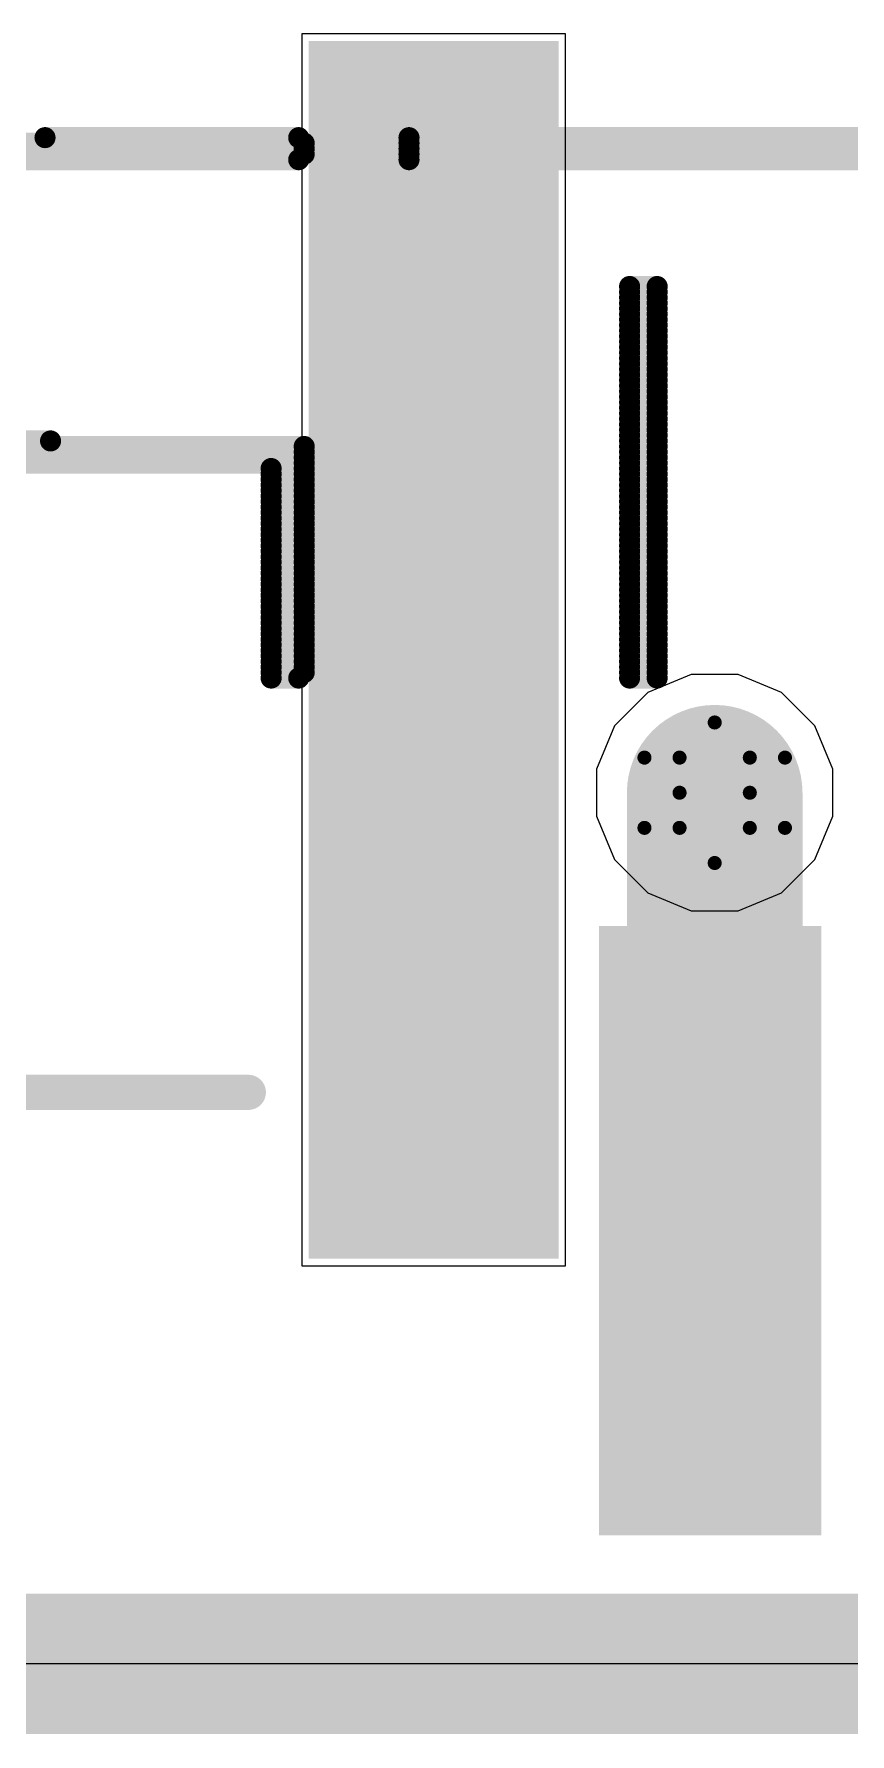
# Model space of a CAD drawing. Header units: inches. Extents: x -4 to 389, y 0 to 108.
# Drawn here: x 34.87 to 37.82, y -0.25 to 5.89 of the extents above; entities that cross this region are included whole.
import ezdxf

# ---------------------------------------------------------------- set-up
doc = ezdxf.new("R2010")
doc.units = ezdxf.units.IN
for name, color, linetype in [('Board Outline', 76, 'Continuous'), ('Bottom Layer', 5, 'Continuous'), ('Bottom Overlay', 54, 'Continuous'), ('Drill Drawing', 1, 'Continuous'), ('Signal_1', 16, 'Continuous'), ('Signal_2', 76, 'Continuous'), ('Top Layer', 1, 'Continuous'), ('Top Overlay', 2, 'Continuous'), ('Top Paste', 8, 'Continuous'), ('Top Solder', 216, 'Continuous'), ('Via Holes', 16, 'Continuous')]:
    doc.layers.add(name, color=color, linetype=linetype)

msp = doc.modelspace()

# ---------------------------------------------------------------- hatches: boundary and pattern name
at = {"layer": 'Bottom Layer'}
h = msp.add_hatch(color=5, dxfattribs=at)
edge = h.paths.add_edge_path()
edge.add_arc((37.3355, 3.1496), 0.3, 0, 360)
at = {"layer": 'Signal_1'}
h = msp.add_hatch(color=16, dxfattribs=at)
edge = h.paths.add_edge_path()
edge.add_arc((37.3355, 3.1496), 0.3, 0, 360)
at = {"layer": 'Signal_2'}
h = msp.add_hatch(color=76, dxfattribs=at)
edge = h.paths.add_edge_path()
edge.add_arc((37.3355, 3.1496), 0.3, 0, 360)
at = {"layer": 'Top Layer'}
for points in [[(36.6692, 1.5662), (35.9692, 1.5662), (35.9692, 5.7662), (36.6692, 5.7662)], [(37.6192, 0.5662), (37.0192, 0.5662), (37.0192, 2.5662), (37.6192, 2.5662)]]:
    msp.add_hatch(color=1, dxfattribs=at).paths.add_polyline_path(points)
h = msp.add_hatch(color=1, dxfattribs=at)
edge = h.paths.add_edge_path()
edge.add_arc((37.3355, 3.1496), 0.3, 0, 360)
at = {"layer": 'Top Paste'}
for points in [[(36.6692, 1.5662), (35.9692, 1.5662), (35.9692, 5.7662), (36.6692, 5.7662)], [(37.6192, 0.5662), (37.0192, 0.5662), (37.0192, 2.5662), (37.6192, 2.5662)]]:
    msp.add_hatch(color=8, dxfattribs=at).paths.add_polyline_path(points)
at = {"layer": 'Top Solder'}
for points in [[(36.7708, 1.4646), (35.8676, 1.4646), (35.8676, 5.8678), (36.7708, 5.8678)], [(37.7208, 0.4646), (36.9176, 0.4646), (36.9176, 2.6678), (37.7208, 2.6678)]]:
    msp.add_hatch(color=216, dxfattribs=at).paths.add_polyline_path(points)
at = {"layer": 'Via Holes'}
h = msp.add_hatch(color=7, dxfattribs=at)
edge = h.paths.add_edge_path()
edge.add_arc((37.3355, 3.1496), 0.15, 0, 360)

# ---------------------------------------------------------------- linework, layer by layer
at = {"layer": 'Board Outline'}
msp.add_lwpolyline([(0, 0, 0.508, 0.508, 0), (45.0088, 0, 0.508, 0.508, 0)], format="xyseb", dxfattribs=at)
at = {"layer": 'Bottom Layer'}
msp.add_line((45.0088, 0), (0, 0), dxfattribs=at)
at = {"layer": 'Bottom Overlay'}
for points in [[(34.7546, 5.4985, 0.0762, 0.0762, 0), (35.8513, 5.4985, 0.0762, 0.0762, 0)], [(34.9141, 5.5184, 0.0762, 0.0762, 0), (35.8313, 5.5184, 0.0762, 0.0762, 0)], [(36.2301, 5.5184, 0.0762, 0.0762, 0), (37.925, 5.5184, 0.0762, 0.0762, 0)], [(36.2301, 5.4985, 0.0762, 0.0762, 0), (37.925, 5.4985, 0.0762, 0.0762, 0)], [(34.595, 5.4387, 0.0762, 0.0762, 0), (35.8313, 5.4387, 0.0762, 0.0762, 0)], [(34.6349, 5.4586, 0.0762, 0.0762, 0), (35.8513, 5.4586, 0.0762, 0.0762, 0)], [(34.6947, 5.4786, 0.0762, 0.0762, 0), (35.8513, 5.4786, 0.0762, 0.0762, 0)], [(36.2301, 5.4786, 0.0762, 0.0762, 0), (37.925, 5.4786, 0.0762, 0.0762, 0)], [(36.2301, 5.4586, 0.0762, 0.0762, 0), (37.925, 5.4586, 0.0762, 0.0762, 0)], [(36.2301, 5.4387, 0.0762, 0.0762, 0), (37.925, 5.4387, 0.0762, 0.0762, 0)], [(37.0277, 4.9801, 0.0762, 0.0762, 0), (37.1274, 4.9801, 0.0762, 0.0762, 0)], [(37.0277, 4.9601, 0.0762, 0.0762, 0), (37.1274, 4.9601, 0.0762, 0.0762, 0)], [(37.0277, 4.9402, 0.0762, 0.0762, 0), (37.1274, 4.9402, 0.0762, 0.0762, 0)], [(37.0277, 4.9202, 0.0762, 0.0762, 0), (37.1274, 4.9202, 0.0762, 0.0762, 0)], [(37.0277, 4.9003, 0.0762, 0.0762, 0), (37.1274, 4.9003, 0.0762, 0.0762, 0)], [(37.0277, 4.8804, 0.0762, 0.0762, 0), (37.1274, 4.8804, 0.0762, 0.0762, 0)], [(37.0277, 4.8604, 0.0762, 0.0762, 0), (37.1274, 4.8604, 0.0762, 0.0762, 0)], [(37.0277, 4.8405, 0.0762, 0.0762, 0), (37.1274, 4.8405, 0.0762, 0.0762, 0)], [(37.0277, 4.8205, 0.0762, 0.0762, 0), (37.1274, 4.8205, 0.0762, 0.0762, 0)], [(37.0277, 4.8006, 0.0762, 0.0762, 0), (37.1274, 4.8006, 0.0762, 0.0762, 0)], [(37.0277, 4.7807, 0.0762, 0.0762, 0), (37.1274, 4.7807, 0.0762, 0.0762, 0)], [(37.0277, 4.7607, 0.0762, 0.0762, 0), (37.1274, 4.7607, 0.0762, 0.0762, 0)], [(37.0277, 4.7408, 0.0762, 0.0762, 0), (37.1274, 4.7408, 0.0762, 0.0762, 0)], [(37.0277, 4.7208, 0.0762, 0.0762, 0), (37.1274, 4.7208, 0.0762, 0.0762, 0)], [(37.0277, 4.7009, 0.0762, 0.0762, 0), (37.1274, 4.7009, 0.0762, 0.0762, 0)], [(37.0277, 4.681, 0.0762, 0.0762, 0), (37.1274, 4.681, 0.0762, 0.0762, 0)], [(37.0277, 4.661, 0.0762, 0.0762, 0), (37.1274, 4.661, 0.0762, 0.0762, 0)], [(37.0277, 4.6411, 0.0762, 0.0762, 0), (37.1274, 4.6411, 0.0762, 0.0762, 0)], [(37.0277, 4.6211, 0.0762, 0.0762, 0), (37.1274, 4.6211, 0.0762, 0.0762, 0)], [(37.0277, 4.6012, 0.0762, 0.0762, 0), (37.1274, 4.6012, 0.0762, 0.0762, 0)], [(37.0277, 4.5813, 0.0762, 0.0762, 0), (37.1274, 4.5813, 0.0762, 0.0762, 0)], [(37.0277, 4.5613, 0.0762, 0.0762, 0), (37.1274, 4.5613, 0.0762, 0.0762, 0)], [(37.0277, 4.5414, 0.0762, 0.0762, 0), (37.1274, 4.5414, 0.0762, 0.0762, 0)], [(37.0277, 4.5214, 0.0762, 0.0762, 0), (37.1274, 4.5214, 0.0762, 0.0762, 0)], [(37.0277, 4.5015, 0.0762, 0.0762, 0), (37.1274, 4.5015, 0.0762, 0.0762, 0)], [(37.0277, 4.4816, 0.0762, 0.0762, 0), (37.1274, 4.4816, 0.0762, 0.0762, 0)], [(37.0277, 4.4616, 0.0762, 0.0762, 0), (37.1274, 4.4616, 0.0762, 0.0762, 0)], [(34.5751, 4.4217, 0.0762, 0.0762, 0), (34.934, 4.4217, 0.0762, 0.0762, 0)], [(34.615, 4.4018, 0.0762, 0.0762, 0), (35.8513, 4.4018, 0.0762, 0.0762, 0)], [(37.0277, 4.4417, 0.0762, 0.0762, 0), (37.1274, 4.4417, 0.0762, 0.0762, 0)], [(37.0277, 4.4217, 0.0762, 0.0762, 0), (37.1274, 4.4217, 0.0762, 0.0762, 0)], [(37.0277, 4.4018, 0.0762, 0.0762, 0), (37.1274, 4.4018, 0.0762, 0.0762, 0)], [(34.6748, 4.3819, 0.0762, 0.0762, 0), (35.8513, 4.3819, 0.0762, 0.0762, 0)], [(34.7147, 4.3619, 0.0762, 0.0762, 0), (35.8513, 4.3619, 0.0762, 0.0762, 0)], [(34.7147, 4.342, 0.0762, 0.0762, 0), (35.8513, 4.342, 0.0762, 0.0762, 0)], [(37.0277, 4.3819, 0.0762, 0.0762, 0), (37.1274, 4.3819, 0.0762, 0.0762, 0)], [(37.0277, 4.3619, 0.0762, 0.0762, 0), (37.1274, 4.3619, 0.0762, 0.0762, 0)], [(37.0277, 4.342, 0.0762, 0.0762, 0), (37.1274, 4.342, 0.0762, 0.0762, 0)], [(35.7316, 4.322, 0.0762, 0.0762, 0), (35.8513, 4.322, 0.0762, 0.0762, 0)], [(35.7316, 4.3021, 0.0762, 0.0762, 0), (35.8513, 4.3021, 0.0762, 0.0762, 0)], [(35.7316, 4.2822, 0.0762, 0.0762, 0), (35.8513, 4.2822, 0.0762, 0.0762, 0)], [(37.0277, 4.322, 0.0762, 0.0762, 0), (37.1274, 4.322, 0.0762, 0.0762, 0)], [(37.0277, 4.3021, 0.0762, 0.0762, 0), (37.1274, 4.3021, 0.0762, 0.0762, 0)], [(37.0277, 4.2822, 0.0762, 0.0762, 0), (37.1274, 4.2822, 0.0762, 0.0762, 0)], [(35.7316, 4.2622, 0.0762, 0.0762, 0), (35.8513, 4.2622, 0.0762, 0.0762, 0)], [(35.7316, 4.2423, 0.0762, 0.0762, 0), (35.8513, 4.2423, 0.0762, 0.0762, 0)], [(35.7316, 4.2223, 0.0762, 0.0762, 0), (35.8513, 4.2223, 0.0762, 0.0762, 0)], [(37.0277, 4.2622, 0.0762, 0.0762, 0), (37.1274, 4.2622, 0.0762, 0.0762, 0)], [(37.0277, 4.2423, 0.0762, 0.0762, 0), (37.1274, 4.2423, 0.0762, 0.0762, 0)], [(37.0277, 4.2223, 0.0762, 0.0762, 0), (37.1274, 4.2223, 0.0762, 0.0762, 0)], [(35.7316, 4.2024, 0.0762, 0.0762, 0), (35.8513, 4.2024, 0.0762, 0.0762, 0)], [(35.7316, 4.1825, 0.0762, 0.0762, 0), (35.8513, 4.1825, 0.0762, 0.0762, 0)], [(35.7316, 4.1625, 0.0762, 0.0762, 0), (35.8513, 4.1625, 0.0762, 0.0762, 0)], [(35.7316, 4.1426, 0.0762, 0.0762, 0), (35.8513, 4.1426, 0.0762, 0.0762, 0)], [(37.0277, 4.2024, 0.0762, 0.0762, 0), (37.1274, 4.2024, 0.0762, 0.0762, 0)], [(37.0277, 4.1825, 0.0762, 0.0762, 0), (37.1274, 4.1825, 0.0762, 0.0762, 0)], [(37.0277, 4.1625, 0.0762, 0.0762, 0), (37.1274, 4.1625, 0.0762, 0.0762, 0)], [(37.0277, 4.1426, 0.0762, 0.0762, 0), (37.1274, 4.1426, 0.0762, 0.0762, 0)], [(35.7316, 4.1226, 0.0762, 0.0762, 0), (35.8513, 4.1226, 0.0762, 0.0762, 0)], [(35.7316, 4.1027, 0.0762, 0.0762, 0), (35.8513, 4.1027, 0.0762, 0.0762, 0)], [(35.7316, 4.0828, 0.0762, 0.0762, 0), (35.8513, 4.0828, 0.0762, 0.0762, 0)], [(37.0277, 4.1226, 0.0762, 0.0762, 0), (37.1274, 4.1226, 0.0762, 0.0762, 0)], [(37.0277, 4.1027, 0.0762, 0.0762, 0), (37.1274, 4.1027, 0.0762, 0.0762, 0)], [(37.0277, 4.0828, 0.0762, 0.0762, 0), (37.1274, 4.0828, 0.0762, 0.0762, 0)], [(35.7316, 4.0628, 0.0762, 0.0762, 0), (35.8513, 4.0628, 0.0762, 0.0762, 0)], [(35.7316, 4.0429, 0.0762, 0.0762, 0), (35.8513, 4.0429, 0.0762, 0.0762, 0)], [(35.7316, 4.0229, 0.0762, 0.0762, 0), (35.8513, 4.0229, 0.0762, 0.0762, 0)], [(37.0277, 4.0628, 0.0762, 0.0762, 0), (37.1274, 4.0628, 0.0762, 0.0762, 0)], [(37.0277, 4.0429, 0.0762, 0.0762, 0), (37.1274, 4.0429, 0.0762, 0.0762, 0)], [(37.0277, 4.0229, 0.0762, 0.0762, 0), (37.1274, 4.0229, 0.0762, 0.0762, 0)], [(35.7316, 4.003, 0.0762, 0.0762, 0), (35.8513, 4.003, 0.0762, 0.0762, 0)], [(35.7316, 3.9831, 0.0762, 0.0762, 0), (35.8513, 3.9831, 0.0762, 0.0762, 0)], [(35.7316, 3.9631, 0.0762, 0.0762, 0), (35.8513, 3.9631, 0.0762, 0.0762, 0)], [(37.0277, 4.003, 0.0762, 0.0762, 0), (37.1274, 4.003, 0.0762, 0.0762, 0)], [(37.0277, 3.9831, 0.0762, 0.0762, 0), (37.1274, 3.9831, 0.0762, 0.0762, 0)], [(37.0277, 3.9631, 0.0762, 0.0762, 0), (37.1274, 3.9631, 0.0762, 0.0762, 0)], [(35.7316, 3.9432, 0.0762, 0.0762, 0), (35.8513, 3.9432, 0.0762, 0.0762, 0)], [(35.7316, 3.9232, 0.0762, 0.0762, 0), (35.8513, 3.9232, 0.0762, 0.0762, 0)], [(35.7316, 3.9033, 0.0762, 0.0762, 0), (35.8513, 3.9033, 0.0762, 0.0762, 0)], [(37.0277, 3.9432, 0.0762, 0.0762, 0), (37.1274, 3.9432, 0.0762, 0.0762, 0)], [(37.0277, 3.9232, 0.0762, 0.0762, 0), (37.1274, 3.9232, 0.0762, 0.0762, 0)], [(37.0277, 3.9033, 0.0762, 0.0762, 0), (37.1274, 3.9033, 0.0762, 0.0762, 0)], [(35.7316, 3.8834, 0.0762, 0.0762, 0), (35.8513, 3.8834, 0.0762, 0.0762, 0)], [(35.7316, 3.8634, 0.0762, 0.0762, 0), (35.8513, 3.8634, 0.0762, 0.0762, 0)], [(35.7316, 3.8435, 0.0762, 0.0762, 0), (35.8513, 3.8435, 0.0762, 0.0762, 0)], [(37.0277, 3.8834, 0.0762, 0.0762, 0), (37.1274, 3.8834, 0.0762, 0.0762, 0)], [(37.0277, 3.8634, 0.0762, 0.0762, 0), (37.1274, 3.8634, 0.0762, 0.0762, 0)], [(37.0277, 3.8435, 0.0762, 0.0762, 0), (37.1274, 3.8435, 0.0762, 0.0762, 0)], [(35.7316, 3.8235, 0.0762, 0.0762, 0), (35.8513, 3.8235, 0.0762, 0.0762, 0)], [(35.7316, 3.8036, 0.0762, 0.0762, 0), (35.8513, 3.8036, 0.0762, 0.0762, 0)], [(35.7316, 3.7837, 0.0762, 0.0762, 0), (35.8513, 3.7837, 0.0762, 0.0762, 0)], [(37.0277, 3.8235, 0.0762, 0.0762, 0), (37.1274, 3.8235, 0.0762, 0.0762, 0)], [(37.0277, 3.8036, 0.0762, 0.0762, 0), (37.1274, 3.8036, 0.0762, 0.0762, 0)], [(37.0277, 3.7837, 0.0762, 0.0762, 0), (37.1274, 3.7837, 0.0762, 0.0762, 0)], [(35.7316, 3.7637, 0.0762, 0.0762, 0), (35.8513, 3.7637, 0.0762, 0.0762, 0)], [(35.7316, 3.7438, 0.0762, 0.0762, 0), (35.8513, 3.7438, 0.0762, 0.0762, 0)], [(35.7316, 3.7238, 0.0762, 0.0762, 0), (35.8513, 3.7238, 0.0762, 0.0762, 0)], [(37.0277, 3.7637, 0.0762, 0.0762, 0), (37.1274, 3.7637, 0.0762, 0.0762, 0)], [(37.0277, 3.7438, 0.0762, 0.0762, 0), (37.1274, 3.7438, 0.0762, 0.0762, 0)], [(37.0277, 3.7238, 0.0762, 0.0762, 0), (37.1274, 3.7238, 0.0762, 0.0762, 0)], [(35.7316, 3.7039, 0.0762, 0.0762, 0), (35.8513, 3.7039, 0.0762, 0.0762, 0)], [(35.7316, 3.684, 0.0762, 0.0762, 0), (35.8513, 3.684, 0.0762, 0.0762, 0)], [(35.7316, 3.664, 0.0762, 0.0762, 0), (35.8513, 3.664, 0.0762, 0.0762, 0)], [(37.0277, 3.7039, 0.0762, 0.0762, 0), (37.1274, 3.7039, 0.0762, 0.0762, 0)], [(37.0277, 3.684, 0.0762, 0.0762, 0), (37.1274, 3.684, 0.0762, 0.0762, 0)], [(37.0277, 3.664, 0.0762, 0.0762, 0), (37.1274, 3.664, 0.0762, 0.0762, 0)], [(35.7316, 3.6441, 0.0762, 0.0762, 0), (35.8513, 3.6441, 0.0762, 0.0762, 0)], [(35.7316, 3.6241, 0.0762, 0.0762, 0), (35.8513, 3.6241, 0.0762, 0.0762, 0)], [(35.7316, 3.6042, 0.0762, 0.0762, 0), (35.8513, 3.6042, 0.0762, 0.0762, 0)], [(37.0277, 3.6441, 0.0762, 0.0762, 0), (37.1274, 3.6441, 0.0762, 0.0762, 0)], [(37.0277, 3.6241, 0.0762, 0.0762, 0), (37.1274, 3.6241, 0.0762, 0.0762, 0)], [(37.0277, 3.6042, 0.0762, 0.0762, 0), (37.1274, 3.6042, 0.0762, 0.0762, 0)], [(35.7316, 3.5843, 0.0762, 0.0762, 0), (35.8513, 3.5843, 0.0762, 0.0762, 0)], [(35.7316, 3.5643, 0.0762, 0.0762, 0), (35.8313, 3.5643, 0.0762, 0.0762, 0)], [(37.0277, 3.5843, 0.0762, 0.0762, 0), (37.1274, 3.5843, 0.0762, 0.0762, 0)], [(37.0277, 3.5643, 0.0762, 0.0762, 0), (37.1274, 3.5643, 0.0762, 0.0762, 0)]]:
    msp.add_lwpolyline(points, format="xyseb", dxfattribs=at)
for points in [[(34.895, 5.5184, 0.0381, 0.0381, 1), (34.9331, 5.5184, 0.0381, 0.0381, 1)], [(35.8123, 5.5184, 0.0381, 0.0381, 1), (35.8504, 5.5184, 0.0381, 0.0381, 1)], [(35.8322, 5.4985, 0.0381, 0.0381, 1), (35.8703, 5.4985, 0.0381, 0.0381, 1)], [(36.2111, 5.5184, 0.0381, 0.0381, 1), (36.2492, 5.5184, 0.0381, 0.0381, 1)], [(36.2111, 5.4985, 0.0381, 0.0381, 1), (36.2492, 5.4985, 0.0381, 0.0381, 1)], [(35.8123, 5.4387, 0.0381, 0.0381, 1), (35.8504, 5.4387, 0.0381, 0.0381, 1)], [(35.8322, 5.4786, 0.0381, 0.0381, 1), (35.8703, 5.4786, 0.0381, 0.0381, 1)], [(35.8322, 5.4586, 0.0381, 0.0381, 1), (35.8703, 5.4586, 0.0381, 0.0381, 1)], [(36.2111, 5.4786, 0.0381, 0.0381, 1), (36.2492, 5.4786, 0.0381, 0.0381, 1)], [(36.2111, 5.4586, 0.0381, 0.0381, 1), (36.2492, 5.4586, 0.0381, 0.0381, 1)], [(36.2111, 5.4387, 0.0381, 0.0381, 1), (36.2492, 5.4387, 0.0381, 0.0381, 1)], [(37.0087, 4.9801, 0.0381, 0.0381, 1), (37.0468, 4.9801, 0.0381, 0.0381, 1)], [(37.0087, 4.9601, 0.0381, 0.0381, 1), (37.0468, 4.9601, 0.0381, 0.0381, 1)], [(37.1084, 4.9801, 0.0381, 0.0381, 1), (37.1465, 4.9801, 0.0381, 0.0381, 1)], [(37.1084, 4.9601, 0.0381, 0.0381, 1), (37.1465, 4.9601, 0.0381, 0.0381, 1)], [(37.0087, 4.9402, 0.0381, 0.0381, 1), (37.0468, 4.9402, 0.0381, 0.0381, 1)], [(37.0087, 4.9202, 0.0381, 0.0381, 1), (37.0468, 4.9202, 0.0381, 0.0381, 1)], [(37.0087, 4.9003, 0.0381, 0.0381, 1), (37.0468, 4.9003, 0.0381, 0.0381, 1)], [(37.0087, 4.8804, 0.0381, 0.0381, 1), (37.0468, 4.8804, 0.0381, 0.0381, 1)], [(37.1084, 4.9402, 0.0381, 0.0381, 1), (37.1465, 4.9402, 0.0381, 0.0381, 1)], [(37.1084, 4.9202, 0.0381, 0.0381, 1), (37.1465, 4.9202, 0.0381, 0.0381, 1)], [(37.1084, 4.9003, 0.0381, 0.0381, 1), (37.1465, 4.9003, 0.0381, 0.0381, 1)], [(37.1084, 4.8804, 0.0381, 0.0381, 1), (37.1465, 4.8804, 0.0381, 0.0381, 1)], [(37.0087, 4.8604, 0.0381, 0.0381, 1), (37.0468, 4.8604, 0.0381, 0.0381, 1)], [(37.0087, 4.8405, 0.0381, 0.0381, 1), (37.0468, 4.8405, 0.0381, 0.0381, 1)], [(37.0087, 4.8205, 0.0381, 0.0381, 1), (37.0468, 4.8205, 0.0381, 0.0381, 1)], [(37.1084, 4.8604, 0.0381, 0.0381, 1), (37.1465, 4.8604, 0.0381, 0.0381, 1)], [(37.1084, 4.8405, 0.0381, 0.0381, 1), (37.1465, 4.8405, 0.0381, 0.0381, 1)], [(37.1084, 4.8205, 0.0381, 0.0381, 1), (37.1465, 4.8205, 0.0381, 0.0381, 1)], [(37.0087, 4.8006, 0.0381, 0.0381, 1), (37.0468, 4.8006, 0.0381, 0.0381, 1)], [(37.0087, 4.7807, 0.0381, 0.0381, 1), (37.0468, 4.7807, 0.0381, 0.0381, 1)], [(37.0087, 4.7607, 0.0381, 0.0381, 1), (37.0468, 4.7607, 0.0381, 0.0381, 1)], [(37.1084, 4.8006, 0.0381, 0.0381, 1), (37.1465, 4.8006, 0.0381, 0.0381, 1)], [(37.1084, 4.7807, 0.0381, 0.0381, 1), (37.1465, 4.7807, 0.0381, 0.0381, 1)], [(37.1084, 4.7607, 0.0381, 0.0381, 1), (37.1465, 4.7607, 0.0381, 0.0381, 1)], [(37.0087, 4.7408, 0.0381, 0.0381, 1), (37.0468, 4.7408, 0.0381, 0.0381, 1)], [(37.0087, 4.7208, 0.0381, 0.0381, 1), (37.0468, 4.7208, 0.0381, 0.0381, 1)], [(37.0087, 4.7009, 0.0381, 0.0381, 1), (37.0468, 4.7009, 0.0381, 0.0381, 1)], [(37.1084, 4.7408, 0.0381, 0.0381, 1), (37.1465, 4.7408, 0.0381, 0.0381, 1)], [(37.1084, 4.7208, 0.0381, 0.0381, 1), (37.1465, 4.7208, 0.0381, 0.0381, 1)], [(37.1084, 4.7009, 0.0381, 0.0381, 1), (37.1465, 4.7009, 0.0381, 0.0381, 1)], [(37.0087, 4.681, 0.0381, 0.0381, 1), (37.0468, 4.681, 0.0381, 0.0381, 1)], [(37.0087, 4.661, 0.0381, 0.0381, 1), (37.0468, 4.661, 0.0381, 0.0381, 1)], [(37.0087, 4.6411, 0.0381, 0.0381, 1), (37.0468, 4.6411, 0.0381, 0.0381, 1)], [(37.1084, 4.681, 0.0381, 0.0381, 1), (37.1465, 4.681, 0.0381, 0.0381, 1)], [(37.1084, 4.661, 0.0381, 0.0381, 1), (37.1465, 4.661, 0.0381, 0.0381, 1)], [(37.1084, 4.6411, 0.0381, 0.0381, 1), (37.1465, 4.6411, 0.0381, 0.0381, 1)], [(37.0087, 4.6211, 0.0381, 0.0381, 1), (37.0468, 4.6211, 0.0381, 0.0381, 1)], [(37.0087, 4.6012, 0.0381, 0.0381, 1), (37.0468, 4.6012, 0.0381, 0.0381, 1)], [(37.0087, 4.5813, 0.0381, 0.0381, 1), (37.0468, 4.5813, 0.0381, 0.0381, 1)], [(37.1084, 4.6211, 0.0381, 0.0381, 1), (37.1465, 4.6211, 0.0381, 0.0381, 1)], [(37.1084, 4.6012, 0.0381, 0.0381, 1), (37.1465, 4.6012, 0.0381, 0.0381, 1)], [(37.1084, 4.5813, 0.0381, 0.0381, 1), (37.1465, 4.5813, 0.0381, 0.0381, 1)], [(37.0087, 4.5613, 0.0381, 0.0381, 1), (37.0468, 4.5613, 0.0381, 0.0381, 1)], [(37.0087, 4.5414, 0.0381, 0.0381, 1), (37.0468, 4.5414, 0.0381, 0.0381, 1)], [(37.0087, 4.5214, 0.0381, 0.0381, 1), (37.0468, 4.5214, 0.0381, 0.0381, 1)], [(37.1084, 4.5613, 0.0381, 0.0381, 1), (37.1465, 4.5613, 0.0381, 0.0381, 1)], [(37.1084, 4.5414, 0.0381, 0.0381, 1), (37.1465, 4.5414, 0.0381, 0.0381, 1)], [(37.1084, 4.5214, 0.0381, 0.0381, 1), (37.1465, 4.5214, 0.0381, 0.0381, 1)], [(37.0087, 4.5015, 0.0381, 0.0381, 1), (37.0468, 4.5015, 0.0381, 0.0381, 1)], [(37.0087, 4.4816, 0.0381, 0.0381, 1), (37.0468, 4.4816, 0.0381, 0.0381, 1)], [(37.0087, 4.4616, 0.0381, 0.0381, 1), (37.0468, 4.4616, 0.0381, 0.0381, 1)], [(37.1084, 4.5015, 0.0381, 0.0381, 1), (37.1465, 4.5015, 0.0381, 0.0381, 1)], [(37.1084, 4.4816, 0.0381, 0.0381, 1), (37.1465, 4.4816, 0.0381, 0.0381, 1)], [(37.1084, 4.4616, 0.0381, 0.0381, 1), (37.1465, 4.4616, 0.0381, 0.0381, 1)], [(34.915, 4.4217, 0.0381, 0.0381, 1), (34.9531, 4.4217, 0.0381, 0.0381, 1)], [(35.8322, 4.4018, 0.0381, 0.0381, 1), (35.8703, 4.4018, 0.0381, 0.0381, 1)], [(37.0087, 4.4417, 0.0381, 0.0381, 1), (37.0468, 4.4417, 0.0381, 0.0381, 1)], [(37.0087, 4.4217, 0.0381, 0.0381, 1), (37.0468, 4.4217, 0.0381, 0.0381, 1)], [(37.0087, 4.4018, 0.0381, 0.0381, 1), (37.0468, 4.4018, 0.0381, 0.0381, 1)], [(37.1084, 4.4417, 0.0381, 0.0381, 1), (37.1465, 4.4417, 0.0381, 0.0381, 1)], [(37.1084, 4.4217, 0.0381, 0.0381, 1), (37.1465, 4.4217, 0.0381, 0.0381, 1)], [(37.1084, 4.4018, 0.0381, 0.0381, 1), (37.1465, 4.4018, 0.0381, 0.0381, 1)], [(35.8322, 4.3819, 0.0381, 0.0381, 1), (35.8703, 4.3819, 0.0381, 0.0381, 1)], [(35.8322, 4.3619, 0.0381, 0.0381, 1), (35.8703, 4.3619, 0.0381, 0.0381, 1)], [(35.8322, 4.342, 0.0381, 0.0381, 1), (35.8703, 4.342, 0.0381, 0.0381, 1)], [(37.0087, 4.3819, 0.0381, 0.0381, 1), (37.0468, 4.3819, 0.0381, 0.0381, 1)], [(37.0087, 4.3619, 0.0381, 0.0381, 1), (37.0468, 4.3619, 0.0381, 0.0381, 1)], [(37.0087, 4.342, 0.0381, 0.0381, 1), (37.0468, 4.342, 0.0381, 0.0381, 1)], [(37.1084, 4.3819, 0.0381, 0.0381, 1), (37.1465, 4.3819, 0.0381, 0.0381, 1)], [(37.1084, 4.3619, 0.0381, 0.0381, 1), (37.1465, 4.3619, 0.0381, 0.0381, 1)], [(37.1084, 4.342, 0.0381, 0.0381, 1), (37.1465, 4.342, 0.0381, 0.0381, 1)], [(35.7126, 4.322, 0.0381, 0.0381, 1), (35.7507, 4.322, 0.0381, 0.0381, 1)], [(35.7126, 4.3021, 0.0381, 0.0381, 1), (35.7507, 4.3021, 0.0381, 0.0381, 1)], [(35.7126, 4.2822, 0.0381, 0.0381, 1), (35.7507, 4.2822, 0.0381, 0.0381, 1)], [(35.8322, 4.322, 0.0381, 0.0381, 1), (35.8703, 4.322, 0.0381, 0.0381, 1)], [(35.8322, 4.3021, 0.0381, 0.0381, 1), (35.8703, 4.3021, 0.0381, 0.0381, 1)], [(35.8322, 4.2822, 0.0381, 0.0381, 1), (35.8703, 4.2822, 0.0381, 0.0381, 1)], [(37.0087, 4.322, 0.0381, 0.0381, 1), (37.0468, 4.322, 0.0381, 0.0381, 1)], [(37.0087, 4.3021, 0.0381, 0.0381, 1), (37.0468, 4.3021, 0.0381, 0.0381, 1)], [(37.0087, 4.2822, 0.0381, 0.0381, 1), (37.0468, 4.2822, 0.0381, 0.0381, 1)], [(37.1084, 4.322, 0.0381, 0.0381, 1), (37.1465, 4.322, 0.0381, 0.0381, 1)], [(37.1084, 4.3021, 0.0381, 0.0381, 1), (37.1465, 4.3021, 0.0381, 0.0381, 1)], [(37.1084, 4.2822, 0.0381, 0.0381, 1), (37.1465, 4.2822, 0.0381, 0.0381, 1)], [(35.7126, 4.2622, 0.0381, 0.0381, 1), (35.7507, 4.2622, 0.0381, 0.0381, 1)], [(35.7126, 4.2423, 0.0381, 0.0381, 1), (35.7507, 4.2423, 0.0381, 0.0381, 1)], [(35.7126, 4.2223, 0.0381, 0.0381, 1), (35.7507, 4.2223, 0.0381, 0.0381, 1)], [(35.8322, 4.2622, 0.0381, 0.0381, 1), (35.8703, 4.2622, 0.0381, 0.0381, 1)], [(35.8322, 4.2423, 0.0381, 0.0381, 1), (35.8703, 4.2423, 0.0381, 0.0381, 1)], [(35.8322, 4.2223, 0.0381, 0.0381, 1), (35.8703, 4.2223, 0.0381, 0.0381, 1)], [(37.0087, 4.2622, 0.0381, 0.0381, 1), (37.0468, 4.2622, 0.0381, 0.0381, 1)], [(37.0087, 4.2423, 0.0381, 0.0381, 1), (37.0468, 4.2423, 0.0381, 0.0381, 1)], [(37.0087, 4.2223, 0.0381, 0.0381, 1), (37.0468, 4.2223, 0.0381, 0.0381, 1)], [(37.1084, 4.2622, 0.0381, 0.0381, 1), (37.1465, 4.2622, 0.0381, 0.0381, 1)], [(37.1084, 4.2423, 0.0381, 0.0381, 1), (37.1465, 4.2423, 0.0381, 0.0381, 1)], [(37.1084, 4.2223, 0.0381, 0.0381, 1), (37.1465, 4.2223, 0.0381, 0.0381, 1)], [(35.7126, 4.2024, 0.0381, 0.0381, 1), (35.7507, 4.2024, 0.0381, 0.0381, 1)], [(35.7126, 4.1825, 0.0381, 0.0381, 1), (35.7507, 4.1825, 0.0381, 0.0381, 1)], [(35.7126, 4.1625, 0.0381, 0.0381, 1), (35.7507, 4.1625, 0.0381, 0.0381, 1)], [(35.7126, 4.1426, 0.0381, 0.0381, 1), (35.7507, 4.1426, 0.0381, 0.0381, 1)], [(35.8322, 4.2024, 0.0381, 0.0381, 1), (35.8703, 4.2024, 0.0381, 0.0381, 1)], [(35.8322, 4.1825, 0.0381, 0.0381, 1), (35.8703, 4.1825, 0.0381, 0.0381, 1)], [(35.8322, 4.1625, 0.0381, 0.0381, 1), (35.8703, 4.1625, 0.0381, 0.0381, 1)], [(35.8322, 4.1426, 0.0381, 0.0381, 1), (35.8703, 4.1426, 0.0381, 0.0381, 1)], [(37.0087, 4.2024, 0.0381, 0.0381, 1), (37.0468, 4.2024, 0.0381, 0.0381, 1)], [(37.0087, 4.1825, 0.0381, 0.0381, 1), (37.0468, 4.1825, 0.0381, 0.0381, 1)], [(37.0087, 4.1625, 0.0381, 0.0381, 1), (37.0468, 4.1625, 0.0381, 0.0381, 1)], [(37.0087, 4.1426, 0.0381, 0.0381, 1), (37.0468, 4.1426, 0.0381, 0.0381, 1)], [(37.1084, 4.2024, 0.0381, 0.0381, 1), (37.1465, 4.2024, 0.0381, 0.0381, 1)], [(37.1084, 4.1825, 0.0381, 0.0381, 1), (37.1465, 4.1825, 0.0381, 0.0381, 1)], [(37.1084, 4.1625, 0.0381, 0.0381, 1), (37.1465, 4.1625, 0.0381, 0.0381, 1)], [(37.1084, 4.1426, 0.0381, 0.0381, 1), (37.1465, 4.1426, 0.0381, 0.0381, 1)], [(35.7126, 4.1226, 0.0381, 0.0381, 1), (35.7507, 4.1226, 0.0381, 0.0381, 1)], [(35.7126, 4.1027, 0.0381, 0.0381, 1), (35.7507, 4.1027, 0.0381, 0.0381, 1)], [(35.7126, 4.0828, 0.0381, 0.0381, 1), (35.7507, 4.0828, 0.0381, 0.0381, 1)], [(35.8322, 4.1226, 0.0381, 0.0381, 1), (35.8703, 4.1226, 0.0381, 0.0381, 1)], [(35.8322, 4.1027, 0.0381, 0.0381, 1), (35.8703, 4.1027, 0.0381, 0.0381, 1)], [(35.8322, 4.0828, 0.0381, 0.0381, 1), (35.8703, 4.0828, 0.0381, 0.0381, 1)], [(37.0087, 4.1226, 0.0381, 0.0381, 1), (37.0468, 4.1226, 0.0381, 0.0381, 1)], [(37.0087, 4.1027, 0.0381, 0.0381, 1), (37.0468, 4.1027, 0.0381, 0.0381, 1)], [(37.0087, 4.0828, 0.0381, 0.0381, 1), (37.0468, 4.0828, 0.0381, 0.0381, 1)], [(37.1084, 4.1226, 0.0381, 0.0381, 1), (37.1465, 4.1226, 0.0381, 0.0381, 1)], [(37.1084, 4.1027, 0.0381, 0.0381, 1), (37.1465, 4.1027, 0.0381, 0.0381, 1)], [(37.1084, 4.0828, 0.0381, 0.0381, 1), (37.1465, 4.0828, 0.0381, 0.0381, 1)], [(35.7126, 4.0628, 0.0381, 0.0381, 1), (35.7507, 4.0628, 0.0381, 0.0381, 1)], [(35.7126, 4.0429, 0.0381, 0.0381, 1), (35.7507, 4.0429, 0.0381, 0.0381, 1)], [(35.7126, 4.0229, 0.0381, 0.0381, 1), (35.7507, 4.0229, 0.0381, 0.0381, 1)], [(35.8322, 4.0628, 0.0381, 0.0381, 1), (35.8703, 4.0628, 0.0381, 0.0381, 1)], [(35.8322, 4.0429, 0.0381, 0.0381, 1), (35.8703, 4.0429, 0.0381, 0.0381, 1)], [(35.8322, 4.0229, 0.0381, 0.0381, 1), (35.8703, 4.0229, 0.0381, 0.0381, 1)], [(37.0087, 4.0628, 0.0381, 0.0381, 1), (37.0468, 4.0628, 0.0381, 0.0381, 1)], [(37.0087, 4.0429, 0.0381, 0.0381, 1), (37.0468, 4.0429, 0.0381, 0.0381, 1)], [(37.0087, 4.0229, 0.0381, 0.0381, 1), (37.0468, 4.0229, 0.0381, 0.0381, 1)], [(37.1084, 4.0628, 0.0381, 0.0381, 1), (37.1465, 4.0628, 0.0381, 0.0381, 1)], [(37.1084, 4.0429, 0.0381, 0.0381, 1), (37.1465, 4.0429, 0.0381, 0.0381, 1)], [(37.1084, 4.0229, 0.0381, 0.0381, 1), (37.1465, 4.0229, 0.0381, 0.0381, 1)], [(35.7126, 4.003, 0.0381, 0.0381, 1), (35.7507, 4.003, 0.0381, 0.0381, 1)], [(35.7126, 3.9831, 0.0381, 0.0381, 1), (35.7507, 3.9831, 0.0381, 0.0381, 1)], [(35.7126, 3.9631, 0.0381, 0.0381, 1), (35.7507, 3.9631, 0.0381, 0.0381, 1)], [(35.8322, 4.003, 0.0381, 0.0381, 1), (35.8703, 4.003, 0.0381, 0.0381, 1)], [(35.8322, 3.9831, 0.0381, 0.0381, 1), (35.8703, 3.9831, 0.0381, 0.0381, 1)], [(35.8322, 3.9631, 0.0381, 0.0381, 1), (35.8703, 3.9631, 0.0381, 0.0381, 1)], [(37.0087, 4.003, 0.0381, 0.0381, 1), (37.0468, 4.003, 0.0381, 0.0381, 1)], [(37.0087, 3.9831, 0.0381, 0.0381, 1), (37.0468, 3.9831, 0.0381, 0.0381, 1)], [(37.0087, 3.9631, 0.0381, 0.0381, 1), (37.0468, 3.9631, 0.0381, 0.0381, 1)], [(37.1084, 4.003, 0.0381, 0.0381, 1), (37.1465, 4.003, 0.0381, 0.0381, 1)], [(37.1084, 3.9831, 0.0381, 0.0381, 1), (37.1465, 3.9831, 0.0381, 0.0381, 1)], [(37.1084, 3.9631, 0.0381, 0.0381, 1), (37.1465, 3.9631, 0.0381, 0.0381, 1)], [(35.7126, 3.9432, 0.0381, 0.0381, 1), (35.7507, 3.9432, 0.0381, 0.0381, 1)], [(35.7126, 3.9232, 0.0381, 0.0381, 1), (35.7507, 3.9232, 0.0381, 0.0381, 1)], [(35.7126, 3.9033, 0.0381, 0.0381, 1), (35.7507, 3.9033, 0.0381, 0.0381, 1)], [(35.8322, 3.9432, 0.0381, 0.0381, 1), (35.8703, 3.9432, 0.0381, 0.0381, 1)], [(35.8322, 3.9232, 0.0381, 0.0381, 1), (35.8703, 3.9232, 0.0381, 0.0381, 1)], [(35.8322, 3.9033, 0.0381, 0.0381, 1), (35.8703, 3.9033, 0.0381, 0.0381, 1)], [(37.0087, 3.9432, 0.0381, 0.0381, 1), (37.0468, 3.9432, 0.0381, 0.0381, 1)], [(37.0087, 3.9232, 0.0381, 0.0381, 1), (37.0468, 3.9232, 0.0381, 0.0381, 1)], [(37.0087, 3.9033, 0.0381, 0.0381, 1), (37.0468, 3.9033, 0.0381, 0.0381, 1)], [(37.1084, 3.9432, 0.0381, 0.0381, 1), (37.1465, 3.9432, 0.0381, 0.0381, 1)], [(37.1084, 3.9232, 0.0381, 0.0381, 1), (37.1465, 3.9232, 0.0381, 0.0381, 1)], [(37.1084, 3.9033, 0.0381, 0.0381, 1), (37.1465, 3.9033, 0.0381, 0.0381, 1)], [(35.7126, 3.8834, 0.0381, 0.0381, 1), (35.7507, 3.8834, 0.0381, 0.0381, 1)], [(35.7126, 3.8634, 0.0381, 0.0381, 1), (35.7507, 3.8634, 0.0381, 0.0381, 1)], [(35.7126, 3.8435, 0.0381, 0.0381, 1), (35.7507, 3.8435, 0.0381, 0.0381, 1)], [(35.8322, 3.8834, 0.0381, 0.0381, 1), (35.8703, 3.8834, 0.0381, 0.0381, 1)], [(35.8322, 3.8634, 0.0381, 0.0381, 1), (35.8703, 3.8634, 0.0381, 0.0381, 1)], [(35.8322, 3.8435, 0.0381, 0.0381, 1), (35.8703, 3.8435, 0.0381, 0.0381, 1)], [(37.0087, 3.8834, 0.0381, 0.0381, 1), (37.0468, 3.8834, 0.0381, 0.0381, 1)], [(37.0087, 3.8634, 0.0381, 0.0381, 1), (37.0468, 3.8634, 0.0381, 0.0381, 1)], [(37.0087, 3.8435, 0.0381, 0.0381, 1), (37.0468, 3.8435, 0.0381, 0.0381, 1)], [(37.1084, 3.8834, 0.0381, 0.0381, 1), (37.1465, 3.8834, 0.0381, 0.0381, 1)], [(37.1084, 3.8634, 0.0381, 0.0381, 1), (37.1465, 3.8634, 0.0381, 0.0381, 1)], [(37.1084, 3.8435, 0.0381, 0.0381, 1), (37.1465, 3.8435, 0.0381, 0.0381, 1)], [(35.7126, 3.8235, 0.0381, 0.0381, 1), (35.7507, 3.8235, 0.0381, 0.0381, 1)], [(35.7126, 3.8036, 0.0381, 0.0381, 1), (35.7507, 3.8036, 0.0381, 0.0381, 1)], [(35.7126, 3.7837, 0.0381, 0.0381, 1), (35.7507, 3.7837, 0.0381, 0.0381, 1)], [(35.8322, 3.8235, 0.0381, 0.0381, 1), (35.8703, 3.8235, 0.0381, 0.0381, 1)], [(35.8322, 3.8036, 0.0381, 0.0381, 1), (35.8703, 3.8036, 0.0381, 0.0381, 1)], [(35.8322, 3.7837, 0.0381, 0.0381, 1), (35.8703, 3.7837, 0.0381, 0.0381, 1)], [(37.0087, 3.8235, 0.0381, 0.0381, 1), (37.0468, 3.8235, 0.0381, 0.0381, 1)], [(37.0087, 3.8036, 0.0381, 0.0381, 1), (37.0468, 3.8036, 0.0381, 0.0381, 1)], [(37.0087, 3.7837, 0.0381, 0.0381, 1), (37.0468, 3.7837, 0.0381, 0.0381, 1)], [(37.1084, 3.8235, 0.0381, 0.0381, 1), (37.1465, 3.8235, 0.0381, 0.0381, 1)], [(37.1084, 3.8036, 0.0381, 0.0381, 1), (37.1465, 3.8036, 0.0381, 0.0381, 1)], [(37.1084, 3.7837, 0.0381, 0.0381, 1), (37.1465, 3.7837, 0.0381, 0.0381, 1)], [(35.7126, 3.7637, 0.0381, 0.0381, 1), (35.7507, 3.7637, 0.0381, 0.0381, 1)], [(35.7126, 3.7438, 0.0381, 0.0381, 1), (35.7507, 3.7438, 0.0381, 0.0381, 1)], [(35.7126, 3.7238, 0.0381, 0.0381, 1), (35.7507, 3.7238, 0.0381, 0.0381, 1)], [(35.8322, 3.7637, 0.0381, 0.0381, 1), (35.8703, 3.7637, 0.0381, 0.0381, 1)], [(35.8322, 3.7438, 0.0381, 0.0381, 1), (35.8703, 3.7438, 0.0381, 0.0381, 1)], [(35.8322, 3.7238, 0.0381, 0.0381, 1), (35.8703, 3.7238, 0.0381, 0.0381, 1)], [(37.0087, 3.7637, 0.0381, 0.0381, 1), (37.0468, 3.7637, 0.0381, 0.0381, 1)], [(37.0087, 3.7438, 0.0381, 0.0381, 1), (37.0468, 3.7438, 0.0381, 0.0381, 1)], [(37.0087, 3.7238, 0.0381, 0.0381, 1), (37.0468, 3.7238, 0.0381, 0.0381, 1)], [(37.1084, 3.7637, 0.0381, 0.0381, 1), (37.1465, 3.7637, 0.0381, 0.0381, 1)], [(37.1084, 3.7438, 0.0381, 0.0381, 1), (37.1465, 3.7438, 0.0381, 0.0381, 1)], [(37.1084, 3.7238, 0.0381, 0.0381, 1), (37.1465, 3.7238, 0.0381, 0.0381, 1)], [(35.7126, 3.7039, 0.0381, 0.0381, 1), (35.7507, 3.7039, 0.0381, 0.0381, 1)], [(35.7126, 3.684, 0.0381, 0.0381, 1), (35.7507, 3.684, 0.0381, 0.0381, 1)], [(35.7126, 3.664, 0.0381, 0.0381, 1), (35.7507, 3.664, 0.0381, 0.0381, 1)], [(35.8322, 3.7039, 0.0381, 0.0381, 1), (35.8703, 3.7039, 0.0381, 0.0381, 1)], [(35.8322, 3.684, 0.0381, 0.0381, 1), (35.8703, 3.684, 0.0381, 0.0381, 1)], [(35.8322, 3.664, 0.0381, 0.0381, 1), (35.8703, 3.664, 0.0381, 0.0381, 1)], [(37.0087, 3.7039, 0.0381, 0.0381, 1), (37.0468, 3.7039, 0.0381, 0.0381, 1)], [(37.0087, 3.684, 0.0381, 0.0381, 1), (37.0468, 3.684, 0.0381, 0.0381, 1)], [(37.0087, 3.664, 0.0381, 0.0381, 1), (37.0468, 3.664, 0.0381, 0.0381, 1)], [(37.1084, 3.7039, 0.0381, 0.0381, 1), (37.1465, 3.7039, 0.0381, 0.0381, 1)], [(37.1084, 3.684, 0.0381, 0.0381, 1), (37.1465, 3.684, 0.0381, 0.0381, 1)], [(37.1084, 3.664, 0.0381, 0.0381, 1), (37.1465, 3.664, 0.0381, 0.0381, 1)], [(35.7126, 3.6441, 0.0381, 0.0381, 1), (35.7507, 3.6441, 0.0381, 0.0381, 1)], [(35.7126, 3.6241, 0.0381, 0.0381, 1), (35.7507, 3.6241, 0.0381, 0.0381, 1)], [(35.7126, 3.6042, 0.0381, 0.0381, 1), (35.7507, 3.6042, 0.0381, 0.0381, 1)], [(35.8322, 3.6441, 0.0381, 0.0381, 1), (35.8703, 3.6441, 0.0381, 0.0381, 1)], [(35.8322, 3.6241, 0.0381, 0.0381, 1), (35.8703, 3.6241, 0.0381, 0.0381, 1)], [(35.8322, 3.6042, 0.0381, 0.0381, 1), (35.8703, 3.6042, 0.0381, 0.0381, 1)], [(37.0087, 3.6441, 0.0381, 0.0381, 1), (37.0468, 3.6441, 0.0381, 0.0381, 1)], [(37.0087, 3.6241, 0.0381, 0.0381, 1), (37.0468, 3.6241, 0.0381, 0.0381, 1)], [(37.0087, 3.6042, 0.0381, 0.0381, 1), (37.0468, 3.6042, 0.0381, 0.0381, 1)], [(37.1084, 3.6441, 0.0381, 0.0381, 1), (37.1465, 3.6441, 0.0381, 0.0381, 1)], [(37.1084, 3.6241, 0.0381, 0.0381, 1), (37.1465, 3.6241, 0.0381, 0.0381, 1)], [(37.1084, 3.6042, 0.0381, 0.0381, 1), (37.1465, 3.6042, 0.0381, 0.0381, 1)], [(35.7126, 3.5843, 0.0381, 0.0381, 1), (35.7507, 3.5843, 0.0381, 0.0381, 1)], [(35.7126, 3.5643, 0.0381, 0.0381, 1), (35.7507, 3.5643, 0.0381, 0.0381, 1)], [(35.8123, 3.5643, 0.0381, 0.0381, 1), (35.8504, 3.5643, 0.0381, 0.0381, 1)], [(35.8322, 3.5843, 0.0381, 0.0381, 1), (35.8703, 3.5843, 0.0381, 0.0381, 1)], [(37.0087, 3.5843, 0.0381, 0.0381, 1), (37.0468, 3.5843, 0.0381, 0.0381, 1)], [(37.0087, 3.5643, 0.0381, 0.0381, 1), (37.0468, 3.5643, 0.0381, 0.0381, 1)], [(37.1084, 3.5843, 0.0381, 0.0381, 1), (37.1465, 3.5843, 0.0381, 0.0381, 1)], [(37.1084, 3.5643, 0.0381, 0.0381, 1), (37.1465, 3.5643, 0.0381, 0.0381, 1)]]:
    msp.add_lwpolyline(points, format="xyseb", close=True, dxfattribs=at)
at = {"layer": 'Drill Drawing'}
for points in [[(37.2085, 3.2766, 0.0508, 0.0508, 0), (37.3355, 3.4036, 0.0508, 0.0508, 0)], [(37.3355, 3.4036, 0.0508, 0.0508, 0), (37.4625, 3.2766, 0.0508, 0.0508, 0)], [(37.0815, 3.2766, 0.0508, 0.0508, 0), (37.2085, 3.1496, 0.0508, 0.0508, 0)], [(37.0815, 3.2766, 0.0508, 0.0508, 0), (37.2085, 3.2766, 0.0508, 0.0508, 0)], [(37.4625, 3.2766, 0.0508, 0.0508, 0), (37.5895, 3.2766, 0.0508, 0.0508, 0)], [(37.4625, 3.1496, 0.0508, 0.0508, 0), (37.5895, 3.2766, 0.0508, 0.0508, 0)], [(37.0815, 3.0226, 0.0508, 0.0508, 0), (37.2085, 3.1496, 0.0508, 0.0508, 0)], [(37.4625, 3.1496, 0.0508, 0.0508, 0), (37.5895, 3.0226, 0.0508, 0.0508, 0)], [(37.0815, 3.0226, 0.0508, 0.0508, 0), (37.2085, 3.0226, 0.0508, 0.0508, 0)], [(37.2085, 3.0226, 0.0508, 0.0508, 0), (37.3355, 2.8956, 0.0508, 0.0508, 0)], [(37.3355, 2.8956, 0.0508, 0.0508, 0), (37.4625, 3.0226, 0.0508, 0.0508, 0)], [(37.4625, 3.0226, 0.0508, 0.0508, 0), (37.5895, 3.0226, 0.0508, 0.0508, 0)]]:
    msp.add_lwpolyline(points, format="xyseb", dxfattribs=at)
for points in [[(37.3228, 3.4036, 0.0254, 0.0254, 1), (37.3482, 3.4036, 0.0254, 0.0254, 1)], [(37.3228, 3.4036, 0.0254, 0.0254, 1), (37.3482, 3.4036, 0.0254, 0.0254, 1)], [(37.0688, 3.2766, 0.0254, 0.0254, 1), (37.0942, 3.2766, 0.0254, 0.0254, 1)], [(37.0688, 3.2766, 0.0254, 0.0254, 1), (37.0942, 3.2766, 0.0254, 0.0254, 1)], [(37.1958, 3.2766, 0.0254, 0.0254, 1), (37.2212, 3.2766, 0.0254, 0.0254, 1)], [(37.1958, 3.2766, 0.0254, 0.0254, 1), (37.2212, 3.2766, 0.0254, 0.0254, 1)], [(37.4498, 3.2766, 0.0254, 0.0254, 1), (37.4752, 3.2766, 0.0254, 0.0254, 1)], [(37.4498, 3.2766, 0.0254, 0.0254, 1), (37.4752, 3.2766, 0.0254, 0.0254, 1)], [(37.5768, 3.2766, 0.0254, 0.0254, 1), (37.6022, 3.2766, 0.0254, 0.0254, 1)], [(37.5768, 3.2766, 0.0254, 0.0254, 1), (37.6022, 3.2766, 0.0254, 0.0254, 1)], [(37.1958, 3.1496, 0.0254, 0.0254, 1), (37.2212, 3.1496, 0.0254, 0.0254, 1)], [(37.1958, 3.1496, 0.0254, 0.0254, 1), (37.2212, 3.1496, 0.0254, 0.0254, 1)], [(37.4498, 3.1496, 0.0254, 0.0254, 1), (37.4752, 3.1496, 0.0254, 0.0254, 1)], [(37.4498, 3.1496, 0.0254, 0.0254, 1), (37.4752, 3.1496, 0.0254, 0.0254, 1)], [(37.0688, 3.0226, 0.0254, 0.0254, 1), (37.0942, 3.0226, 0.0254, 0.0254, 1)], [(37.0688, 3.0226, 0.0254, 0.0254, 1), (37.0942, 3.0226, 0.0254, 0.0254, 1)], [(37.1958, 3.0226, 0.0254, 0.0254, 1), (37.2212, 3.0226, 0.0254, 0.0254, 1)], [(37.1958, 3.0226, 0.0254, 0.0254, 1), (37.2212, 3.0226, 0.0254, 0.0254, 1)], [(37.4498, 3.0226, 0.0254, 0.0254, 1), (37.4752, 3.0226, 0.0254, 0.0254, 1)], [(37.4498, 3.0226, 0.0254, 0.0254, 1), (37.4752, 3.0226, 0.0254, 0.0254, 1)], [(37.5768, 3.0226, 0.0254, 0.0254, 1), (37.6022, 3.0226, 0.0254, 0.0254, 1)], [(37.5768, 3.0226, 0.0254, 0.0254, 1), (37.6022, 3.0226, 0.0254, 0.0254, 1)], [(37.3228, 2.8956, 0.0254, 0.0254, 1), (37.3482, 2.8956, 0.0254, 0.0254, 1)], [(37.3228, 2.8956, 0.0254, 0.0254, 1), (37.3482, 2.8956, 0.0254, 0.0254, 1)]]:
    msp.add_lwpolyline(points, format="xyseb", close=True, dxfattribs=at)
at = {"layer": 'Signal_1'}
for p, q in [((37.2505, 3.5766), (37.0936, 3.5116)), ((37.4204, 3.5766), (37.2505, 3.5766)), ((37.5773, 3.5116), (37.4204, 3.5766)), ((37.0936, 3.5116), (36.9735, 3.3915)), ((37.6975, 3.3915), (37.5773, 3.5116)), ((36.9735, 3.3915), (36.9085, 3.2345)), ((37.7625, 3.2345), (37.6975, 3.3915)), ((36.9085, 3.2345), (36.9085, 3.0647)), ((37.7625, 3.0647), (37.7625, 3.2345)), ((36.9085, 3.0647), (36.9735, 2.9077)), ((37.6975, 2.9077), (37.7625, 3.0647)), ((36.9735, 2.9077), (37.0936, 2.7876)), ((37.5773, 2.7876), (37.6975, 2.9077)), ((37.0936, 2.7876), (37.2505, 2.7226)), ((37.4204, 2.7226), (37.5773, 2.7876)), ((37.2505, 2.7226), (37.4204, 2.7226)), ((45.0088, 0), (0, 0))]:
    msp.add_line(p, q, dxfattribs=at)
at = {"layer": 'Signal_2'}
for p, q in [((37.2505, 3.5766), (37.0936, 3.5116)), ((37.4204, 3.5766), (37.2505, 3.5766)), ((37.5773, 3.5116), (37.4204, 3.5766)), ((37.0936, 3.5116), (36.9735, 3.3915)), ((37.6975, 3.3915), (37.5773, 3.5116)), ((36.9735, 3.3915), (36.9085, 3.2345)), ((37.7625, 3.2345), (37.6975, 3.3915)), ((36.9085, 3.2345), (36.9085, 3.0647)), ((37.7625, 3.0647), (37.7625, 3.2345)), ((36.9085, 3.0647), (36.9735, 2.9077)), ((37.6975, 2.9077), (37.7625, 3.0647)), ((36.9735, 2.9077), (37.0936, 2.7876)), ((37.5773, 2.7876), (37.6975, 2.9077)), ((37.0936, 2.7876), (37.2505, 2.7226)), ((37.4204, 2.7226), (37.5773, 2.7876)), ((37.2505, 2.7226), (37.4204, 2.7226)), ((45.0088, 0), (0, 0))]:
    msp.add_line(p, q, dxfattribs=at)
at = {"layer": 'Top Layer'}
for p, q in [((36.7962, 5.8932), (35.8422, 5.8932)), ((35.8422, 5.8932), (35.8422, 1.4392)), ((36.7962, 1.4392), (36.7962, 5.8932)), ((35.8422, 1.4392), (36.7962, 1.4392)), ((45.0088, 0), (0, 0))]:
    msp.add_line(p, q, dxfattribs=at)
msp.add_lwpolyline([(37.3355, 1.5487, 0.635, 0.635, 0), (37.3355, 3.1496, 0.635, 0.635, 0)], format="xyseb", dxfattribs=at)
for points in [[(37.1767, 3.1496, 0.3175, 0.3175, 1), (37.4942, 3.1496, 0.3175, 0.3175, 1)], [(37.1767, 1.5487, 0.3175, 0.3175, 1), (37.4942, 1.5487, 0.3175, 0.3175, 1)]]:
    msp.add_lwpolyline(points, format="xyseb", close=True, dxfattribs=at)
at = {"layer": 'Top Overlay'}
msp.add_lwpolyline([(34.5192, 2.0662, 0.127, 0.127, 0), (35.6492, 2.0662, 0.127, 0.127, 0)], format="xyseb", dxfattribs=at)
msp.add_lwpolyline([(35.6175, 2.0662, 0.0635, 0.0635, 1), (35.681, 2.0662, 0.0635, 0.0635, 1)], format="xyseb", close=True, dxfattribs=at)

doc.saveas('drawing.dxf')
